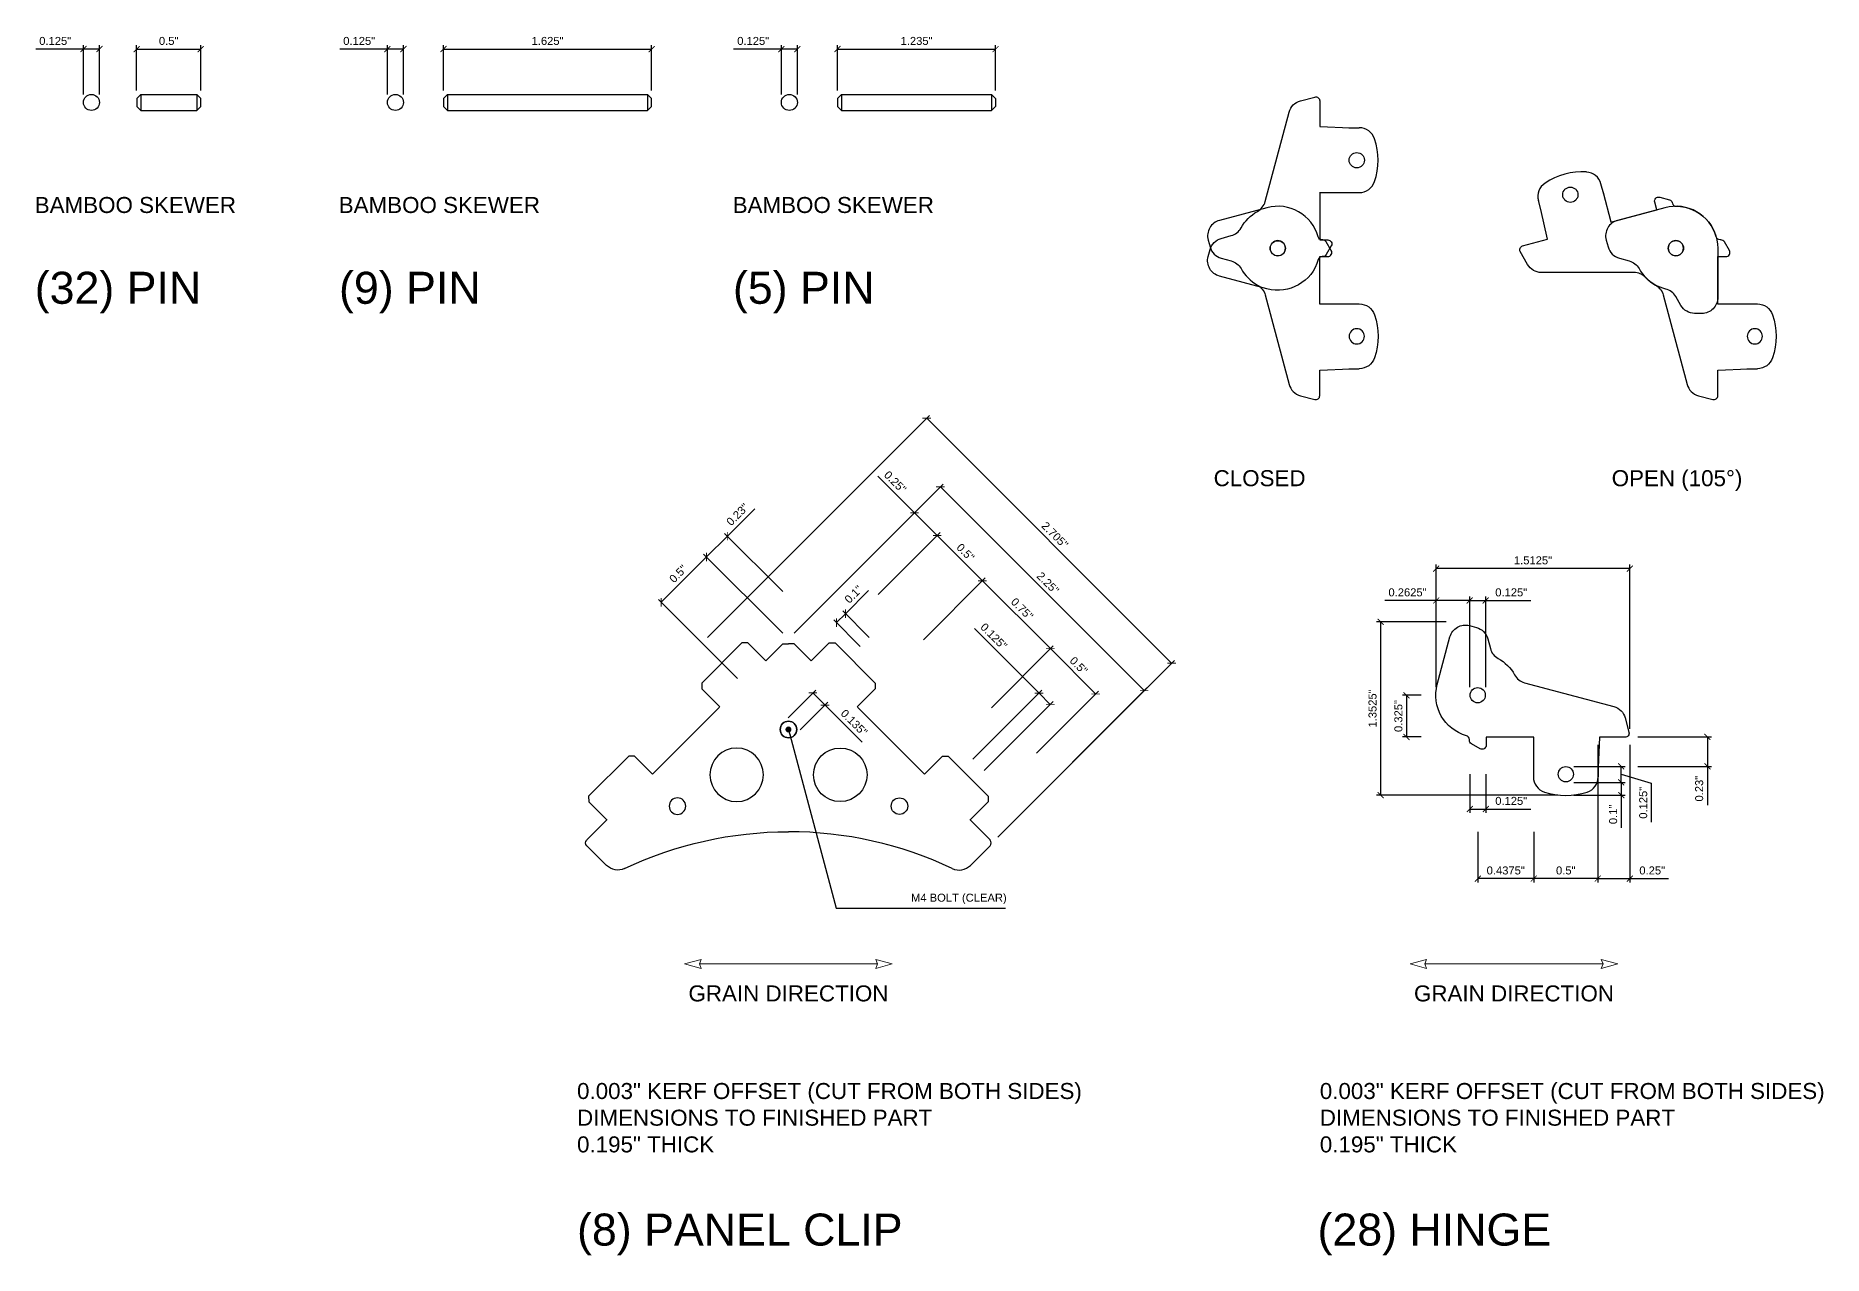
# Model space of a CAD drawing. Header units: inches. Extents: x -309 to 118, y -31 to 166.
# Drawn here: x -2.07 to 11.89, y 109.34 to 118.86 of the extents above; entities that cross this region are included whole.
import ezdxf

# ---------------------------------------------------------------- set-up
doc = ezdxf.new("R2010")
doc.units = ezdxf.units.IN
doc.header["$MEASUREMENT"] = 0
doc.layers.add('ANNO', color=6, linetype='Continuous', lineweight=0)
doc.layers.add('CUT', color=1, linetype='Continuous')
doc.layers.add('CUT_195', color=3, linetype='Continuous')
doc.styles.get("Standard").update_dxf_attribs({"font": 'arial.ttf'})
doc.dimstyles.get("Standard").update_dxf_attribs({"dimtxt": 0.0625, "dimasz": 0.046875, "dimexe": 0.03125, "dimexo": 0.0625, "dimgap": 0.03125, "dimtad": 1, "dimdec": 4, "dimdsep": 46, "dimtxsty": 'Standard', "dimblk": 'ARCHTICK', "dimcen": 0.09, "dimadec": 0, "dimazin": 0, "dimtfac": 1, "dimtdec": 4, "dimtofl": 0, "dimtmove": 0, "dimatfit": 3, "dimldrblk": 'DOT', "dimfxl": 0, "dimtolj": 1, "dimtzin": 0, "dimarcsym": 0})

# ---------------------------------------------------------------- blocks, each defined once
blk = doc.blocks.new('Bracket_V2')
at = {"layer": 'CUT'}
for p, q in [((-0.2, 0.65), (-0.168, 0.682)), ((-0.2, 0.451), (-0.2, 0.65)), ((-0.168, 0.682), (0.275, 0.682)), ((0.275, 0.682), (0.306, 0.65)), ((0.306, 0.451), (0.306, 0.65)), ((1.05, 0.65), (1.082, 0.682)), ((1.05, 0.451), (1.05, 0.65)), ((1.082, 0.682), (1.525, 0.682)), ((1.525, 0.682), (1.556, 0.65)), ((1.556, 0.451), (1.556, 0.65)), ((-0.387, 0.451), (-0.419, 0.419)), ((-0.387, 0.451), (-0.2, 0.451)), ((0.311, 0.451), (1.05, 0.451)), ((1.551, 0.451), (1.777, 0.451)), ((1.808, 0.419), (1.808, 0.202))]:
    blk.add_line(p, q, dxfattribs=at)
for centre, radius in [((0.589, -0.017), 0.209), ((1.089, 0.137), 0.0645), ((0.053, -0.053), 0.0645)]:
    blk.add_circle(centre, radius, dxfattribs=at)
for centre, radius, start, end in [((1.777, 0.419), 0.0312, 0, 90), ((1.683, 0.202), 0.125, 289.7047, 360), ((2.735, -2.735), 2.995, 109.7047, 135)]:
    blk.add_arc(centre, radius, start, end, dxfattribs=at)
blk = doc.blocks.new('Bracket_V2_both')
at = {"xscale": -1}
blk.add_blockref('Bracket_V2', (-0.447, -0.447), dxfattribs=at)
at = {"rotation": 270}
blk.add_blockref('Bracket_V2', (-0.447, -0.447), dxfattribs=at)
blk = doc.blocks.new('HingeTop')
at = {"layer": 'CUT_195', "ltscale": 0.007812}
for p, q in [((-0.242, 0.263), (-0.005, 0.253)), ((-0.015, 0.253), (0.067, 0.253)), ((-0.242, -0.253), (-0.005, -0.253)), ((-0.015, -0.253), (0.067, -0.253))]:
    blk.add_line(p, q, dxfattribs=at)
at = {"layer": 'CUT_195'}
blk.add_lwpolyline([(-0.242, -0.25), (-0.242, -0.622), (-0.179, -0.622, -0.57735), (-0.152, -0.669), (-0.191, -0.737, -0.267949), (-0.218, -0.753), (-0.224, -0.753, 0.336424), (-0.254, -0.776, -0.411031), (-0.655, -1.004), (-1.025, -0.905, -0.414214), (-1.114, -0.752), (-1.099, -0.698, -0.267949), (-1.011, -0.61), (-0.934, -0.589, 0.203798), (-0.857, -0.529, -0.141217), (-0.729, -0.4, 0.203798), (-0.668, -0.323), (-0.481, 0.375, -0.267949), (-0.393, 0.464), (-0.281, 0.493, -0.493145), (-0.242, 0.463), (-0.242, 0.263)], format="xyb", dxfattribs=at)
at = {"layer": 'CUT_195', "ltscale": 0.003906}
for centre in [(0.047, 0), (-0.57, -0.688)]:
    blk.add_circle(centre, 0.0595, dxfattribs=at)
at = {"layer": 'CUT_195', "ltscale": 0.007812}
for centre, radius, start, end in [((0.067, 0.128), 0.125, 18.3655, 90), ((-0.318, 0), 0.531, 341.6345, 18.3655), ((0.067, -0.128), 0.125, 270, 341.6345)]:
    blk.add_arc(centre, radius, start, end, dxfattribs=at)
blk = doc.blocks.new('_ArchTick')
at = {"color": 0, "linetype": 'ByBlock', "const_width": 0.15}
blk.add_lwpolyline([(-0.5, -0.5), (0.5, 0.5)], dxfattribs=at)
blk = doc.blocks.new('*D145')
at = {"layer": 'ANNO', "color": 0, "lineweight": -2, "transparency": 16777216}
for p, q in [((4.797, 115.131), (4.511, 115.418)), ((3.857, 114.191), (4.819, 115.154)), ((4.974, 114.955), (4.797, 115.131)), ((4.513, 114.494), (4.996, 114.977))]:
    blk.add_line(p, q, dxfattribs=at)
at = {"layer": 'ANNO', "color": 0, "lineweight": -2, "transparency": 16777216, "xscale": 0.046875, "yscale": 0.046875, "zscale": 0.046875}
for p, rotation in [((4.797, 115.131), 134.9999999999994), ((4.974, 114.955), 314.9999999999994)]:
    blk.add_blockref('_ArchTick', p, dxfattribs=dict(at, rotation=rotation))
at = {"layer": 'ANNO', "color": 0, "transparency": 16777216, "insert": (4.646, 115.372), "char_height": 0.0625, "attachment_point": 5, "rotation": 315}
blk.add_mtext('\\A1;0.25"', dxfattribs=at)
blk = doc.blocks.new('_Dot')
at = {"color": 0, "linetype": 'ByBlock', "lineweight": -2}
blk.add_line((-0.5, 0), (-1, 0), dxfattribs=at)
at = {"color": 0, "linetype": 'ByBlock', "const_width": 0.5}
blk.add_lwpolyline([(-0.25, 0, 1), (0.25, 0, 1)], format="xyb", close=True, dxfattribs=at)
blk = doc.blocks.new('*D146')
at = {"layer": 'ANNO', "color": 0, "lineweight": -2, "transparency": 16777216}
for p, q in [((4.513, 114.494), (4.996, 114.977)), ((4.974, 114.955), (5.327, 114.601)), ((4.866, 114.14), (5.349, 114.623))]:
    blk.add_line(p, q, dxfattribs=at)
at = {"layer": 'ANNO', "color": 0, "lineweight": -2, "transparency": 16777216, "xscale": 0.046875, "yscale": 0.046875, "zscale": 0.046875}
for p, rotation in [((4.974, 114.955), 134.9999999999994), ((5.327, 114.601), 314.9999999999994)]:
    blk.add_blockref('_ArchTick', p, dxfattribs=dict(at, rotation=rotation))
at = {"layer": 'ANNO', "color": 0, "transparency": 16777216, "insert": (5.195, 114.823), "char_height": 0.0625, "attachment_point": 5, "rotation": 315}
blk.add_mtext('\\A1;0.5"', dxfattribs=at)
blk = doc.blocks.new('*D150')
at = {"layer": 'ANNO', "color": 0, "lineweight": -2, "transparency": 16777216}
for p, q in [((4.866, 114.14), (5.349, 114.623)), ((5.327, 114.601), (5.858, 114.071)), ((5.397, 113.61), (5.88, 114.093))]:
    blk.add_line(p, q, dxfattribs=at)
at = {"layer": 'ANNO', "color": 0, "lineweight": -2, "transparency": 16777216, "xscale": 0.046875, "yscale": 0.046875, "zscale": 0.046875}
for p, rotation in [((5.327, 114.601), 134.9999999999994), ((5.858, 114.071), 314.9999999999994)]:
    blk.add_blockref('_ArchTick', p, dxfattribs=dict(at, rotation=rotation))
at = {"layer": 'ANNO', "color": 0, "transparency": 16777216, "insert": (5.637, 114.381), "char_height": 0.0625, "attachment_point": 5, "rotation": 315}
blk.add_mtext('\\A1;0.75"', dxfattribs=at)
blk = doc.blocks.new('*D151')
at = {"layer": 'ANNO', "color": 0, "lineweight": -2, "transparency": 16777216}
for p, q in [((5.397, 113.61), (5.88, 114.093)), ((5.858, 114.071), (6.211, 113.717)), ((5.75, 113.256), (6.233, 113.739))]:
    blk.add_line(p, q, dxfattribs=at)
at = {"layer": 'ANNO', "color": 0, "lineweight": -2, "transparency": 16777216, "xscale": 0.046875, "yscale": 0.046875, "zscale": 0.046875}
for p, rotation in [((5.858, 114.071), 134.9999999999994), ((6.211, 113.717), 314.9999999999994)]:
    blk.add_blockref('_ArchTick', p, dxfattribs=dict(at, rotation=rotation))
at = {"layer": 'ANNO', "color": 0, "transparency": 16777216, "insert": (6.079, 113.939), "char_height": 0.0625, "attachment_point": 5, "rotation": 315}
blk.add_mtext('\\A1;0.5"', dxfattribs=at)
blk = doc.blocks.new('*D152')
at = {"layer": 'ANNO', "color": 0, "lineweight": -2, "transparency": 16777216}
for p, q in [((5.769, 113.724), (5.264, 114.229)), ((5.253, 113.208), (5.791, 113.746)), ((5.341, 113.12), (5.879, 113.658)), ((5.857, 113.636), (5.769, 113.724))]:
    blk.add_line(p, q, dxfattribs=at)
at = {"layer": 'ANNO', "color": 0, "lineweight": -2, "transparency": 16777216, "xscale": 0.046875, "yscale": 0.046875, "zscale": 0.046875}
for p, rotation in [((5.769, 113.724), 134.9999999999994), ((5.857, 113.636), 314.9999999999994)]:
    blk.add_blockref('_ArchTick', p, dxfattribs=dict(at, rotation=rotation))
at = {"layer": 'ANNO', "color": 0, "transparency": 16777216, "insert": (5.416, 114.167), "char_height": 0.0625, "attachment_point": 5, "rotation": 315}
blk.add_mtext('\\A1;0.125"', dxfattribs=at)
blk = doc.blocks.new('*D153')
at = {"layer": 'ANNO', "color": 0, "lineweight": -2, "transparency": 16777216}
for p, q in [((3.857, 114.191), (5.021, 115.356)), ((4.999, 115.334), (6.59, 113.743)), ((5.448, 112.6), (6.612, 113.765))]:
    blk.add_line(p, q, dxfattribs=at)
at = {"layer": 'ANNO', "color": 0, "lineweight": -2, "transparency": 16777216, "xscale": 0.046875, "yscale": 0.046875, "zscale": 0.046875}
for p, rotation in [((4.999, 115.334), 134.9999999999994), ((6.59, 113.743), 314.9999999999994)]:
    blk.add_blockref('_ArchTick', p, dxfattribs=dict(at, rotation=rotation))
at = {"layer": 'ANNO', "color": 0, "transparency": 16777216, "insert": (5.839, 114.583), "char_height": 0.0625, "attachment_point": 5, "rotation": 315}
blk.add_mtext('\\A1;2.25"', dxfattribs=at)
blk = doc.blocks.new('*D154')
at = {"layer": 'ANNO', "color": 0, "lineweight": -2, "transparency": 16777216}
for p, q in [((3.173, 114.787), (2.819, 114.433)), ((3.768, 114.191), (3.15, 114.809)), ((3.415, 113.838), (2.797, 114.455))]:
    blk.add_line(p, q, dxfattribs=at)
at = {"layer": 'ANNO', "color": 0, "lineweight": -2, "transparency": 16777216, "xscale": 0.046875, "yscale": 0.046875, "zscale": 0.046875}
for p, rotation in [((3.173, 114.787), 45.00000000000056), ((2.819, 114.433), 225.0000000000006)]:
    blk.add_blockref('_ArchTick', p, dxfattribs=dict(at, rotation=rotation))
at = {"layer": 'ANNO', "color": 0, "transparency": 16777216, "insert": (2.951, 114.655), "char_height": 0.0625, "attachment_point": 5, "rotation": 45}
blk.add_mtext('\\A1;0.5"', dxfattribs=at)
blk = doc.blocks.new('*D155')
at = {"layer": 'ANNO', "color": 0, "lineweight": -2, "transparency": 16777216}
for p, q in [((3.809, 113.532), (4.025, 113.748)), ((3.904, 113.436), (4.12, 113.652)), ((4.003, 113.726), (4.098, 113.63)), ((4.098, 113.63), (4.388, 113.34))]:
    blk.add_line(p, q, dxfattribs=at)
at = {"layer": 'ANNO', "color": 0, "lineweight": -2, "transparency": 16777216, "xscale": 0.046875, "yscale": 0.046875, "zscale": 0.046875}
for p, rotation in [((4.003, 113.726), 134.9999999999994), ((4.098, 113.63), 314.9999999999994)]:
    blk.add_blockref('_ArchTick', p, dxfattribs=dict(at, rotation=rotation))
at = {"layer": 'ANNO', "color": 0, "transparency": 16777216, "insert": (4.325, 113.493), "char_height": 0.0625, "attachment_point": 5, "rotation": 315}
blk.add_mtext('\\A1;0.135"', dxfattribs=at)
blk = doc.blocks.new('*D156')
at = {"layer": 'ANNO', "color": 0, "lineweight": -2, "transparency": 16777216}
for p, q in [((4.258, 114.344), (4.438, 114.524)), ((4.188, 114.274), (4.258, 114.344)), ((4.443, 114.159), (4.236, 114.366)), ((4.373, 114.089), (4.166, 114.296))]:
    blk.add_line(p, q, dxfattribs=at)
at = {"layer": 'ANNO', "color": 0, "lineweight": -2, "transparency": 16777216, "xscale": 0.046875, "yscale": 0.046875, "zscale": 0.046875}
for p, rotation in [((4.258, 114.344), 45.00000000000058), ((4.188, 114.274), 225.0000000000006)]:
    blk.add_blockref('_ArchTick', p, dxfattribs=dict(at, rotation=rotation))
at = {"layer": 'ANNO', "color": 0, "transparency": 16777216, "insert": (4.32, 114.495), "char_height": 0.0625, "attachment_point": 5, "rotation": 45}
blk.add_mtext('\\A1;0.1"', dxfattribs=at)
blk = doc.blocks.new('*D157')
at = {"layer": 'ANNO', "color": 0, "lineweight": -2, "transparency": 16777216}
for p, q in [((3.181, 114.159), (4.914, 115.892)), ((4.892, 115.87), (6.805, 113.957)), ((5.448, 112.6), (6.827, 113.979))]:
    blk.add_line(p, q, dxfattribs=at)
at = {"layer": 'ANNO', "color": 0, "lineweight": -2, "transparency": 16777216, "xscale": 0.046875, "yscale": 0.046875, "zscale": 0.046875}
for p, rotation in [((4.892, 115.87), 134.9999999999994), ((6.805, 113.957), 314.9999999999994)]:
    blk.add_blockref('_ArchTick', p, dxfattribs=dict(at, rotation=rotation))
at = {"layer": 'ANNO', "color": 0, "transparency": 16777216, "insert": (5.893, 114.958), "char_height": 0.0625, "attachment_point": 5, "rotation": 315}
blk.add_mtext('\\A1;2.705"', dxfattribs=at)
blk = doc.blocks.new('Anno_GrainDirection')
at = {"layer": 'ANNO'}
for p, q in [((-0.811, 0), (-0.682, 0.035)), ((-0.811, 0), (-0.682, -0.035)), ((-0.682, 0.035), (-0.696, 0)), ((-0.696, 0), (0.696, 0)), ((-0.682, -0.035), (-0.696, 0)), ((0.811, 0), (0.682, 0.035)), ((0.682, 0.035), (0.696, 0)), ((0.811, 0), (0.682, -0.035)), ((0.682, -0.035), (0.696, 0))]:
    blk.add_line(p, q, dxfattribs=at)
at = {"layer": 'ANNO', "insert": (0, -0.231), "char_height": 0.125, "attachment_point": 5}
blk.add_mtext_dynamic_manual_height_columns('GRAIN DIRECTION', width=2.708, gutter_width=1, heights=[0], dxfattribs=at)
blk = doc.blocks.new('*D163')
at = {"layer": 'ANNO', "color": 0, "lineweight": -2, "transparency": 16777216}
for p, q in [((3.335, 114.949), (3.549, 115.163)), ((3.173, 114.787), (3.335, 114.949)), ((3.768, 114.516), (3.313, 114.971)), ((3.768, 114.191), (3.15, 114.809))]:
    blk.add_line(p, q, dxfattribs=at)
at = {"layer": 'ANNO', "color": 0, "lineweight": -2, "transparency": 16777216, "xscale": 0.046875, "yscale": 0.046875, "zscale": 0.046875}
for p, rotation in [((3.335, 114.949), 45.00000000000056), ((3.173, 114.787), 225.0000000000006)]:
    blk.add_blockref('_ArchTick', p, dxfattribs=dict(at, rotation=rotation))
at = {"layer": 'ANNO', "color": 0, "transparency": 16777216, "insert": (3.414, 115.118), "char_height": 0.0625, "attachment_point": 5, "rotation": 45}
blk.add_mtext('\\A1;0.23"', dxfattribs=at)
blk = doc.blocks.new('*D176')
at = {"layer": 'ANNO', "color": 0, "lineweight": -2, "transparency": 16777216}
for p, q in [((9.633, 112.642), (9.633, 112.245)), ((10.133, 112.642), (10.133, 112.245)), ((10.133, 112.276), (9.633, 112.276))]:
    blk.add_line(p, q, dxfattribs=at)
at = {"layer": 'ANNO', "color": 0, "lineweight": -2, "transparency": 16777216, "xscale": 0.046875, "yscale": 0.046875, "zscale": 0.046875, "rotation": 180}
blk.add_blockref('_ArchTick', (9.633, 112.276), dxfattribs=at)
at = {"layer": 'ANNO', "color": 0, "lineweight": -2, "transparency": 16777216, "xscale": 0.046875, "yscale": 0.046875, "zscale": 0.046875}
blk.add_blockref('_ArchTick', (10.133, 112.276), dxfattribs=at)
at = {"layer": 'ANNO', "color": 0, "transparency": 16777216, "insert": (9.883, 112.339), "char_height": 0.0625, "attachment_point": 5}
blk.add_mtext('\\A1;0.5"', dxfattribs=at)
blk = doc.blocks.new('*D177')
at = {"layer": 'ANNO', "color": 0, "lineweight": -2, "transparency": 16777216}
for p, q in [((9.196, 112.642), (9.196, 112.245)), ((9.633, 112.642), (9.633, 112.245)), ((9.633, 112.276), (9.196, 112.276))]:
    blk.add_line(p, q, dxfattribs=at)
at = {"layer": 'ANNO', "color": 0, "lineweight": -2, "transparency": 16777216, "xscale": 0.046875, "yscale": 0.046875, "zscale": 0.046875, "rotation": 180}
blk.add_blockref('_ArchTick', (9.196, 112.276), dxfattribs=at)
at = {"layer": 'ANNO', "color": 0, "lineweight": -2, "transparency": 16777216, "xscale": 0.046875, "yscale": 0.046875, "zscale": 0.046875}
blk.add_blockref('_ArchTick', (9.633, 112.276), dxfattribs=at)
at = {"layer": 'ANNO', "color": 0, "transparency": 16777216, "insert": (9.414, 112.339), "char_height": 0.0625, "attachment_point": 5}
blk.add_mtext('\\A1;0.4375"', dxfattribs=at)
blk = doc.blocks.new('*D178')
at = {"layer": 'ANNO', "color": 0, "lineweight": -2, "transparency": 16777216}
for p, q in [((8.871, 113.77), (8.871, 114.728)), ((10.383, 114.696), (8.871, 114.696)), ((10.383, 113.445), (10.383, 114.728))]:
    blk.add_line(p, q, dxfattribs=at)
at = {"layer": 'ANNO', "color": 0, "lineweight": -2, "transparency": 16777216, "xscale": 0.046875, "yscale": 0.046875, "zscale": 0.046875, "rotation": 180}
blk.add_blockref('_ArchTick', (8.871, 114.696), dxfattribs=at)
at = {"layer": 'ANNO', "color": 0, "lineweight": -2, "transparency": 16777216, "xscale": 0.046875, "yscale": 0.046875, "zscale": 0.046875}
blk.add_blockref('_ArchTick', (10.383, 114.696), dxfattribs=at)
at = {"layer": 'ANNO', "color": 0, "transparency": 16777216, "insert": (9.627, 114.76), "char_height": 0.0625, "attachment_point": 5}
blk.add_mtext('\\A1;1.5125"', dxfattribs=at)
blk = doc.blocks.new('*D179')
at = {"layer": 'ANNO', "color": 0, "lineweight": -2, "transparency": 16777216}
for p, q in [((10.133, 113.32), (10.133, 112.245)), ((10.383, 113.32), (10.383, 112.245)), ((10.133, 112.276), (10.383, 112.276)), ((10.383, 112.276), (10.686, 112.276))]:
    blk.add_line(p, q, dxfattribs=at)
at = {"layer": 'ANNO', "color": 0, "lineweight": -2, "transparency": 16777216, "xscale": 0.046875, "yscale": 0.046875, "zscale": 0.046875, "rotation": 180}
blk.add_blockref('_ArchTick', (10.133, 112.276), dxfattribs=at)
at = {"layer": 'ANNO', "color": 0, "lineweight": -2, "transparency": 16777216, "xscale": 0.046875, "yscale": 0.046875, "zscale": 0.046875}
blk.add_blockref('_ArchTick', (10.383, 112.276), dxfattribs=at)
at = {"layer": 'ANNO', "color": 0, "transparency": 16777216, "insert": (10.558, 112.339), "char_height": 0.0625, "attachment_point": 5}
blk.add_mtext('\\A1;0.25"', dxfattribs=at)
blk = doc.blocks.new('*D180')
at = {"layer": 'ANNO', "color": 0, "lineweight": -2, "transparency": 16777216}
for p, q in [((9.133, 113.09), (9.133, 112.788)), ((9.258, 113.09), (9.258, 112.788)), ((9.133, 112.819), (9.258, 112.819)), ((9.258, 112.819), (9.609, 112.819))]:
    blk.add_line(p, q, dxfattribs=at)
at = {"layer": 'ANNO', "color": 0, "lineweight": -2, "transparency": 16777216, "xscale": 0.046875, "yscale": 0.046875, "zscale": 0.046875, "rotation": 180}
blk.add_blockref('_ArchTick', (9.133, 112.819), dxfattribs=at)
at = {"layer": 'ANNO', "color": 0, "lineweight": -2, "transparency": 16777216, "xscale": 0.046875, "yscale": 0.046875, "zscale": 0.046875}
blk.add_blockref('_ArchTick', (9.258, 112.819), dxfattribs=at)
at = {"layer": 'ANNO', "color": 0, "transparency": 16777216, "insert": (9.457, 112.882), "char_height": 0.0625, "attachment_point": 5}
blk.add_mtext('\\A1;0.125"', dxfattribs=at)
blk = doc.blocks.new('*D181')
at = {"layer": 'ANNO', "color": 0, "lineweight": -2, "transparency": 16777216}
for p, q in [((9.946, 113.027), (10.347, 113.027)), ((10.316, 113.027), (10.316, 112.927)), ((9.946, 112.927), (10.347, 112.927)), ((10.316, 112.927), (10.316, 112.673))]:
    blk.add_line(p, q, dxfattribs=at)
at = {"layer": 'ANNO', "color": 0, "lineweight": -2, "transparency": 16777216, "xscale": 0.046875, "yscale": 0.046875, "zscale": 0.046875}
for p, rotation in [((10.316, 113.027), 90), ((10.316, 112.927), 270)]:
    blk.add_blockref('_ArchTick', p, dxfattribs=dict(at, rotation=rotation))
at = {"layer": 'ANNO', "color": 0, "transparency": 16777216, "insert": (10.253, 112.777), "char_height": 0.0625, "attachment_point": 5, "rotation": 90}
blk.add_mtext('\\A1;0.1"', dxfattribs=at)
blk = doc.blocks.new('*D182')
at = {"layer": 'ANNO', "color": 0, "lineweight": -2, "transparency": 16777216}
for p, q in [((10.446, 113.382), (11.02, 113.382)), ((10.989, 113.382), (10.989, 113.152)), ((10.446, 113.152), (11.02, 113.152)), ((10.989, 113.152), (10.989, 112.85))]:
    blk.add_line(p, q, dxfattribs=at)
at = {"layer": 'ANNO', "color": 0, "lineweight": -2, "transparency": 16777216, "xscale": 0.046875, "yscale": 0.046875, "zscale": 0.046875}
for p, rotation in [((10.989, 113.382), 90), ((10.989, 113.152), 270)]:
    blk.add_blockref('_ArchTick', p, dxfattribs=dict(at, rotation=rotation))
at = {"layer": 'ANNO', "color": 0, "transparency": 16777216, "insert": (10.925, 112.978), "char_height": 0.0625, "attachment_point": 5, "rotation": 90}
blk.add_mtext('\\A1;0.23"', dxfattribs=at)
blk = doc.blocks.new('*D183')
at = {"layer": 'ANNO', "color": 0, "lineweight": -2, "transparency": 16777216}
for p, q in [((9.946, 113.152), (10.347, 113.152)), ((10.316, 113.027), (10.316, 113.152)), ((10.316, 113.09), (10.551, 113.02)), ((9.946, 113.027), (10.347, 113.027)), ((10.551, 113.02), (10.551, 112.716))]:
    blk.add_line(p, q, dxfattribs=at)
at = {"layer": 'ANNO', "color": 0, "lineweight": -2, "transparency": 16777216, "xscale": 0.046875, "yscale": 0.046875, "zscale": 0.046875}
for p, rotation in [((10.316, 113.152), 90), ((10.316, 113.027), 270)]:
    blk.add_blockref('_ArchTick', p, dxfattribs=dict(at, rotation=rotation))
at = {"layer": 'ANNO', "color": 0, "transparency": 16777216, "insert": (10.488, 112.868), "char_height": 0.0625, "attachment_point": 5, "rotation": 90}
blk.add_mtext('\\A1;0.125"', dxfattribs=at)
blk = doc.blocks.new('*D184')
at = {"layer": 'ANNO', "color": 0, "lineweight": -2, "transparency": 16777216}
for p, q in [((9.133, 113.77), (9.133, 114.478)), ((9.258, 113.77), (9.258, 114.478)), ((9.133, 114.447), (9.258, 114.447)), ((9.258, 114.447), (9.609, 114.447))]:
    blk.add_line(p, q, dxfattribs=at)
at = {"layer": 'ANNO', "color": 0, "lineweight": -2, "transparency": 16777216, "xscale": 0.046875, "yscale": 0.046875, "zscale": 0.046875, "rotation": 180}
blk.add_blockref('_ArchTick', (9.133, 114.447), dxfattribs=at)
at = {"layer": 'ANNO', "color": 0, "lineweight": -2, "transparency": 16777216, "xscale": 0.046875, "yscale": 0.046875, "zscale": 0.046875}
blk.add_blockref('_ArchTick', (9.258, 114.447), dxfattribs=at)
at = {"layer": 'ANNO', "color": 0, "transparency": 16777216, "insert": (9.457, 114.51), "char_height": 0.0625, "attachment_point": 5}
blk.add_mtext('\\A1;0.125"', dxfattribs=at)
blk = doc.blocks.new('*D185')
at = {"layer": 'ANNO', "color": 0, "lineweight": -2, "transparency": 16777216}
for p, q in [((8.753, 113.707), (8.607, 113.707)), ((8.639, 113.707), (8.639, 113.382)), ((8.753, 113.382), (8.607, 113.382))]:
    blk.add_line(p, q, dxfattribs=at)
at = {"layer": 'ANNO', "color": 0, "lineweight": -2, "transparency": 16777216, "xscale": 0.046875, "yscale": 0.046875, "zscale": 0.046875}
for p, rotation in [((8.639, 113.707), 90), ((8.639, 113.382), 270)]:
    blk.add_blockref('_ArchTick', p, dxfattribs=dict(at, rotation=rotation))
at = {"layer": 'ANNO', "color": 0, "transparency": 16777216, "insert": (8.576, 113.545), "char_height": 0.0625, "attachment_point": 5, "rotation": 90}
blk.add_mtext('\\A1;0.325"', dxfattribs=at)
blk = doc.blocks.new('*D186')
at = {"layer": 'ANNO', "color": 0, "lineweight": -2, "transparency": 16777216}
for p, q in [((8.95, 114.28), (8.406, 114.28)), ((8.437, 114.28), (8.437, 112.927)), ((9.821, 112.927), (8.406, 112.927))]:
    blk.add_line(p, q, dxfattribs=at)
at = {"layer": 'ANNO', "color": 0, "lineweight": -2, "transparency": 16777216, "xscale": 0.046875, "yscale": 0.046875, "zscale": 0.046875}
for p, rotation in [((8.437, 114.28), 90), ((8.437, 112.927), 270)]:
    blk.add_blockref('_ArchTick', p, dxfattribs=dict(at, rotation=rotation))
at = {"layer": 'ANNO', "color": 0, "transparency": 16777216, "insert": (8.374, 113.604), "char_height": 0.0625, "attachment_point": 5, "rotation": 90}
blk.add_mtext('\\A1;1.3525"', dxfattribs=at)
blk = doc.blocks.new('*D187')
at = {"layer": 'ANNO', "color": 0, "lineweight": -2, "transparency": 16777216}
for p, q in [((8.871, 113.77), (8.871, 114.478)), ((9.133, 113.77), (9.133, 114.478)), ((8.871, 114.447), (8.471, 114.447)), ((9.133, 114.447), (8.871, 114.447))]:
    blk.add_line(p, q, dxfattribs=at)
at = {"layer": 'ANNO', "color": 0, "lineweight": -2, "transparency": 16777216, "xscale": 0.046875, "yscale": 0.046875, "zscale": 0.046875, "rotation": 180}
blk.add_blockref('_ArchTick', (8.871, 114.447), dxfattribs=at)
at = {"layer": 'ANNO', "color": 0, "lineweight": -2, "transparency": 16777216, "xscale": 0.046875, "yscale": 0.046875, "zscale": 0.046875}
blk.add_blockref('_ArchTick', (9.133, 114.447), dxfattribs=at)
at = {"layer": 'ANNO', "color": 0, "transparency": 16777216, "insert": (8.647, 114.51), "char_height": 0.0625, "attachment_point": 5}
blk.add_mtext('\\A1;0.2625"', dxfattribs=at)
blk = doc.blocks.new('*D199')
at = {"layer": 'ANNO', "color": 0, "lineweight": -2, "transparency": 16777216}
for p, q in [((-1.694, 118.752), (-2.066, 118.752)), ((-1.694, 118.398), (-1.694, 118.783)), ((-1.569, 118.752), (-1.694, 118.752)), ((-1.569, 118.398), (-1.569, 118.783))]:
    blk.add_line(p, q, dxfattribs=at)
at = {"layer": 'ANNO', "color": 0, "lineweight": -2, "transparency": 16777216, "xscale": 0.046875, "yscale": 0.046875, "zscale": 0.046875, "rotation": 180}
blk.add_blockref('_ArchTick', (-1.694, 118.752), dxfattribs=at)
at = {"layer": 'ANNO', "color": 0, "lineweight": -2, "transparency": 16777216, "xscale": 0.046875, "yscale": 0.046875, "zscale": 0.046875}
blk.add_blockref('_ArchTick', (-1.569, 118.752), dxfattribs=at)
at = {"layer": 'ANNO', "color": 0, "transparency": 16777216, "insert": (-1.914, 118.815), "char_height": 0.0625, "attachment_point": 5}
blk.add_mtext('\\A1;0.125"', dxfattribs=at)
blk = doc.blocks.new('*D200')
at = {"layer": 'ANNO', "color": 0, "lineweight": -2, "transparency": 16777216}
for p, q in [((-1.278, 118.429), (-1.278, 118.783)), ((-1.278, 118.752), (-0.778, 118.752)), ((-0.778, 118.429), (-0.778, 118.783))]:
    blk.add_line(p, q, dxfattribs=at)
at = {"layer": 'ANNO', "color": 0, "lineweight": -2, "transparency": 16777216, "xscale": 0.046875, "yscale": 0.046875, "zscale": 0.046875, "rotation": 180}
blk.add_blockref('_ArchTick', (-1.278, 118.752), dxfattribs=at)
at = {"layer": 'ANNO', "color": 0, "lineweight": -2, "transparency": 16777216, "xscale": 0.046875, "yscale": 0.046875, "zscale": 0.046875}
blk.add_blockref('_ArchTick', (-0.778, 118.752), dxfattribs=at)
at = {"layer": 'ANNO', "color": 0, "transparency": 16777216, "insert": (-1.028, 118.815), "char_height": 0.0625, "attachment_point": 5}
blk.add_mtext('\\A1;0.5"', dxfattribs=at)
blk = doc.blocks.new('*D201')
at = {"layer": 'ANNO', "color": 0, "lineweight": -2, "transparency": 16777216}
for p, q in [((0.68, 118.752), (0.308, 118.752)), ((0.68, 118.398), (0.68, 118.783)), ((0.805, 118.752), (0.68, 118.752)), ((0.805, 118.398), (0.805, 118.783))]:
    blk.add_line(p, q, dxfattribs=at)
at = {"layer": 'ANNO', "color": 0, "lineweight": -2, "transparency": 16777216, "xscale": 0.046875, "yscale": 0.046875, "zscale": 0.046875, "rotation": 180}
blk.add_blockref('_ArchTick', (0.68, 118.752), dxfattribs=at)
at = {"layer": 'ANNO', "color": 0, "lineweight": -2, "transparency": 16777216, "xscale": 0.046875, "yscale": 0.046875, "zscale": 0.046875}
blk.add_blockref('_ArchTick', (0.805, 118.752), dxfattribs=at)
at = {"layer": 'ANNO', "color": 0, "transparency": 16777216, "insert": (0.46, 118.815), "char_height": 0.0625, "attachment_point": 5}
blk.add_mtext('\\A1;0.125"', dxfattribs=at)
blk = doc.blocks.new('*D202')
at = {"layer": 'ANNO', "color": 0, "lineweight": -2, "transparency": 16777216}
for p, q in [((1.119, 118.429), (1.119, 118.783)), ((1.119, 118.752), (2.744, 118.752)), ((2.744, 118.429), (2.744, 118.783))]:
    blk.add_line(p, q, dxfattribs=at)
at = {"layer": 'ANNO', "color": 0, "lineweight": -2, "transparency": 16777216, "xscale": 0.046875, "yscale": 0.046875, "zscale": 0.046875, "rotation": 180}
blk.add_blockref('_ArchTick', (1.119, 118.752), dxfattribs=at)
at = {"layer": 'ANNO', "color": 0, "lineweight": -2, "transparency": 16777216, "xscale": 0.046875, "yscale": 0.046875, "zscale": 0.046875}
blk.add_blockref('_ArchTick', (2.744, 118.752), dxfattribs=at)
at = {"layer": 'ANNO', "color": 0, "transparency": 16777216, "insert": (1.931, 118.815), "char_height": 0.0625, "attachment_point": 5}
blk.add_mtext('\\A1;1.625"', dxfattribs=at)
blk = doc.blocks.new('*D230')
at = {"layer": 'ANNO', "color": 0, "lineweight": -2, "transparency": 16777216}
for p, q in [((3.757, 118.752), (3.384, 118.752)), ((3.757, 118.398), (3.757, 118.783)), ((3.882, 118.752), (3.757, 118.752)), ((3.882, 118.398), (3.882, 118.783))]:
    blk.add_line(p, q, dxfattribs=at)
at = {"layer": 'ANNO', "color": 0, "lineweight": -2, "transparency": 16777216, "xscale": 0.046875, "yscale": 0.046875, "zscale": 0.046875, "rotation": 180}
blk.add_blockref('_ArchTick', (3.757, 118.752), dxfattribs=at)
at = {"layer": 'ANNO', "color": 0, "lineweight": -2, "transparency": 16777216, "xscale": 0.046875, "yscale": 0.046875, "zscale": 0.046875}
blk.add_blockref('_ArchTick', (3.882, 118.752), dxfattribs=at)
at = {"layer": 'ANNO', "color": 0, "transparency": 16777216, "insert": (3.537, 118.815), "char_height": 0.0625, "attachment_point": 5}
blk.add_mtext('\\A1;0.125"', dxfattribs=at)
blk = doc.blocks.new('*D231')
at = {"layer": 'ANNO', "color": 0, "lineweight": -2, "transparency": 16777216}
for p, q in [((4.195, 118.429), (4.195, 118.783)), ((4.195, 118.752), (5.43, 118.752)), ((5.43, 118.429), (5.43, 118.783))]:
    blk.add_line(p, q, dxfattribs=at)
at = {"layer": 'ANNO', "color": 0, "lineweight": -2, "transparency": 16777216, "xscale": 0.046875, "yscale": 0.046875, "zscale": 0.046875, "rotation": 180}
blk.add_blockref('_ArchTick', (4.195, 118.752), dxfattribs=at)
at = {"layer": 'ANNO', "color": 0, "lineweight": -2, "transparency": 16777216, "xscale": 0.046875, "yscale": 0.046875, "zscale": 0.046875}
blk.add_blockref('_ArchTick', (5.43, 118.752), dxfattribs=at)
at = {"layer": 'ANNO', "color": 0, "transparency": 16777216, "insert": (4.813, 118.815), "char_height": 0.0625, "attachment_point": 5}
blk.add_mtext('\\A1;1.235"', dxfattribs=at)

msp = doc.modelspace()

# ---------------------------------------------------------------- linework, layer by layer
at = {"layer": 'CUT'}
for p, q in [((-1.27786, 118.36646), (-1.24661, 118.39771)), ((-1.24661, 118.39771), (-0.80911, 118.39771)), ((-1.24661, 118.39771), (-1.24661, 118.27271)), ((-0.80911, 118.39771), (-0.77786, 118.36646)), ((-0.80911, 118.39771), (-0.80911, 118.27271)), ((1.11866, 118.36646), (1.14991, 118.39771)), ((1.14991, 118.39771), (2.71241, 118.39771)), ((1.14991, 118.39771), (1.14991, 118.27271)), ((2.71241, 118.39771), (2.74366, 118.36646)), ((2.71241, 118.39771), (2.71241, 118.27271)), ((4.19514, 118.36646), (4.22639, 118.39771)), ((4.22639, 118.39771), (5.39889, 118.39771)), ((4.22639, 118.39771), (4.22639, 118.27271)), ((5.39889, 118.39771), (5.43014, 118.36646)), ((5.39889, 118.39771), (5.39889, 118.27271)), ((-1.27786, 118.36646), (-1.27786, 118.30396)), ((-1.27786, 118.30396), (-1.24661, 118.27271)), ((-1.24661, 118.27271), (-0.80911, 118.27271)), ((-0.77786, 118.30396), (-0.80911, 118.27271)), ((-0.77786, 118.30396), (-0.77786, 118.36646)), ((1.11866, 118.36646), (1.11866, 118.30396)), ((1.11866, 118.30396), (1.14991, 118.27271)), ((1.14991, 118.27271), (2.71241, 118.27271)), ((2.74366, 118.30396), (2.71241, 118.27271)), ((2.74366, 118.30396), (2.74366, 118.36646)), ((4.19514, 118.36646), (4.19514, 118.30396)), ((4.19514, 118.30396), (4.22639, 118.27271)), ((4.22639, 118.27271), (5.39889, 118.27271)), ((5.43014, 118.30396), (5.39889, 118.27271)), ((5.43014, 118.36646), (5.43014, 118.30396))]:
    msp.add_line(p, q, dxfattribs=at)
for centre in [(-1.63116, 118.33521), (0.74285, 118.33521), (3.81934, 118.33521)]:
    msp.add_circle(centre, 0.0625, dxfattribs=at)

# ---------------------------------------------------------------- block references
at = {"rotation": 44.99999999999999}
msp.add_blockref('Bracket_V2_both', (3.81237, 114.14687), dxfattribs=at)
for p in [(3.81237, 111.60954), (9.47833, 111.60954)]:
    msp.add_blockref('Anno_GrainDirection', p)
at = {"layer": 'CUT'}
msp.add_blockref('HingeTop', (8.20369, 117.88423), dxfattribs=at)
for p, rotation in [((9.93073, 117.56937), 105.0000000000201), ((9.88318, 113.13727), 270)]:
    msp.add_blockref('HingeTop', p, dxfattribs=dict(at, rotation=rotation))
at = {"layer": 'CUT', "xscale": -1, "rotation": 180}
for p in [(8.20369, 116.50923), (11.31233, 116.50923)]:
    msp.add_blockref('HingeTop', p, dxfattribs=at)

# ---------------------------------------------------------------- texts
at = {"layer": 'ANNO', "attachment_point": 1}
for s, insert, char_height in [('BAMBOO SKEWER', (-2.07387, 117.59708), 0.125), ('BAMBOO SKEWER', (0.30015, 117.59708), 0.125), ('BAMBOO SKEWER', (3.37663, 117.59708), 0.125), ('(32) PIN', (-2.07387, 117.01317), 0.25), ('(9) PIN', (0.30242, 117.01317), 0.25), ('(5) PIN', (3.3789, 117.01317), 0.25), ('CLOSED', (7.13283, 115.46425), 0.125), ('OPEN (105°)', (10.24147, 115.46425), 0.125), ('0.003" KERF OFFSET (CUT FROM BOTH SIDES)\\PDIMENSIONS TO FINISHED PART\\P0.195" THICK', (2.1612, 110.68002), 0.125), ('0.003" KERF OFFSET (CUT FROM BOTH SIDES)\\PDIMENSIONS TO FINISHED PART\\P0.195" THICK', (7.96211, 110.68002), 0.125), ('(8) PANEL CLIP', (2.1612, 109.66057), 0.25), ('(28) HINGE', (7.94443, 109.66057), 0.25)]:
    msp.add_mtext_dynamic_manual_height_columns(s, width=6.5687803, gutter_width=1, heights=[0], dxfattribs=dict(at, insert=insert, char_height=char_height))
at = {"layer": 'ANNO', "insert": (4.76962, 112.07663), "char_height": 0.0625, "attachment_point": 7}
msp.add_mtext('\\A1;M4 BOLT (CLEAR)', dxfattribs=at)

# ---------------------------------------------------------------- dimensions: what is measured, and where the dimension line sits
at = {"layer": 'ANNO'}
for base, p1, p2, picture, middle in [((-1.56866, 118.75152), (-1.69366, 118.33521), (-1.56866, 118.33521), '*D199', (-1.91394, 118.75152)), ((0.80535, 118.75152), (0.68035, 118.33521), (0.80535, 118.33521), '*D201', (0.46008, 118.75152)), ((3.88184, 118.75152), (3.75684, 118.33521), (3.88184, 118.33521), '*D230', (3.53656, 118.75152)), ((9.13318, 114.44702), (9.25818, 113.70727), (9.13318, 113.70727), '*D184', (9.45719, 114.44702))]:
    dim = msp.add_linear_dim(base=base, p1=p1, p2=p2, dimstyle='Standard', override={"dimpost": '"'}, dxfattribs=at)
    dim.commit()
    dim.dimension.update_dxf_attribs({"geometry": picture, "text_midpoint": middle, "dimtype": 160})
for base, p1, p2, picture, middle in [((-0.77786, 118.75152), (-1.27786, 118.36646), (-0.77786, 118.36646), '*D200', (-1.02786, 118.81468)), ((2.74366, 118.75152), (1.11866, 118.36646), (2.74366, 118.36646), '*D202', (1.93116, 118.81468)), ((5.43014, 118.75152), (4.19514, 118.36646), (5.43014, 118.36646), '*D231', (4.81264, 118.8147)), ((8.87068, 114.69634), (10.38318, 113.38227), (8.87068, 113.70727), '*D178', (9.62693, 114.75951)), ((8.87068, 114.44702), (9.13318, 113.70727), (8.87068, 113.70727), '*D187', (8.64739, 114.51018)), ((10.38318, 112.27616), (10.13318, 113.38227), (10.38318, 113.38227), '*D179', (10.55791, 112.33932)), ((9.25818, 112.81932), (9.13318, 113.15227), (9.25818, 113.15227), '*D180', (9.45719, 112.88248)), ((9.19568, 112.27616), (9.63318, 112.70446), (9.19568, 112.70446), '*D177', (9.41443, 112.33934)), ((9.63318, 112.27616), (10.13318, 112.70446), (9.63318, 112.70446), '*D176', (9.88318, 112.33932))]:
    dim = msp.add_linear_dim(base=base, p1=p1, p2=p2, dimstyle='Standard', override={"dimpost": '"'}, dxfattribs=at)
    dim.commit()
    dim.dimension.update_dxf_attribs({"geometry": picture, "text_midpoint": middle})
for base, p1, p2, angle, picture, middle in [((6.80454, 113.95706), (3.13708, 114.11505), (5.40336, 112.55588), 315, '*D157', (5.89284, 114.95809)), ((6.59032, 113.74285), (3.81237, 114.14687), (5.40336, 112.55588), 315, '*D153', (5.83949, 114.583)), ((5.32731, 114.60115), (4.46842, 114.44938), (4.82198, 114.09582), 315, '*D146', (5.19519, 114.82259)), ((2.81896, 114.43318), (3.81237, 114.14687), (3.45881, 113.79332), 45, '*D154', (2.95107, 114.65462)), ((5.85764, 114.07082), (4.82198, 114.09582), (5.35231, 113.56549), 315, '*D150', (5.63713, 114.38065)), ((4.2584, 114.34431), (4.41694, 114.04434), (4.48765, 114.11505), 45, '*D156', (4.32012, 114.49536)), ((8.43682, 112.92727), (9.01262, 114.27979), (9.88318, 112.92727), 90, '*D186', (8.37364, 113.60353)), ((6.21119, 113.71727), (5.35231, 113.56549), (5.70586, 113.21194), 315, '*D151', (6.07908, 113.93871)), ((8.63872, 113.38227), (8.81548, 113.70727), (8.81548, 113.38227), 90, '*D185', (8.57554, 113.54477)), ((10.98867, 113.15227), (10.38318, 113.38227), (10.38318, 113.15227), 90, '*D182', (10.92549, 112.97754)), ((10.31605, 112.92727), (9.88318, 113.02727), (9.88318, 112.92727), 90, '*D181', (10.25289, 112.77681))]:
    dim = msp.add_linear_dim(base=base, p1=p1, p2=p2, angle=angle, dimstyle='Standard', override={"dimpost": '"'}, dxfattribs=at)
    dim.commit()
    dim.dimension.update_dxf_attribs({"geometry": picture, "text_midpoint": middle})
for base, p1, p2, angle, override, picture, middle in [((4.97375, 114.95471), (3.81237, 114.14687), (4.46842, 114.44938), 315, {"dimpost": '"'}, '*D145', (4.60101, 115.32745)), ((3.17251, 114.78673), (3.81237, 114.47214), (3.81237, 114.14687), 45, {"dimpost": '"'}, '*D163', (3.4587, 115.07292)), ((5.85739, 113.63571), (5.2089, 113.164), (5.29729, 113.07561), 315, {"dimpost": '"'}, '*D152', (5.37126, 114.12184)), ((4.0029, 113.72576), (3.8601, 113.39204), (3.76464, 113.4875), 315, {"dimpost": '"'}, '*D155', (4.28065, 113.44802)), ((10.31605, 113.15227), (9.88318, 113.02727), (9.88318, 113.15227), 90, {"dimpost": '"', "dimtmove": 1}, '*D183', (10.55095, 112.9887))]:
    dim = msp.add_linear_dim(base=base, p1=p1, p2=p2, angle=angle, dimstyle='Standard', override=override, dxfattribs=at)
    dim.commit()
    dim.dimension.update_dxf_attribs({"geometry": picture, "text_midpoint": middle, "dimtype": 160})

# ---------------------------------------------------------------- leaders
at = {"layer": 'ANNO', "annotation_type": 0, "has_hookline": 1, "hookline_direction": 0, "text_width": 0.73751}
msp.add_leader([(3.81237, 113.43977), (4.18599, 112.04538), (4.73837, 112.04538)], dimstyle='Standard', dxfattribs=at)

doc.saveas('drawing.dxf')
